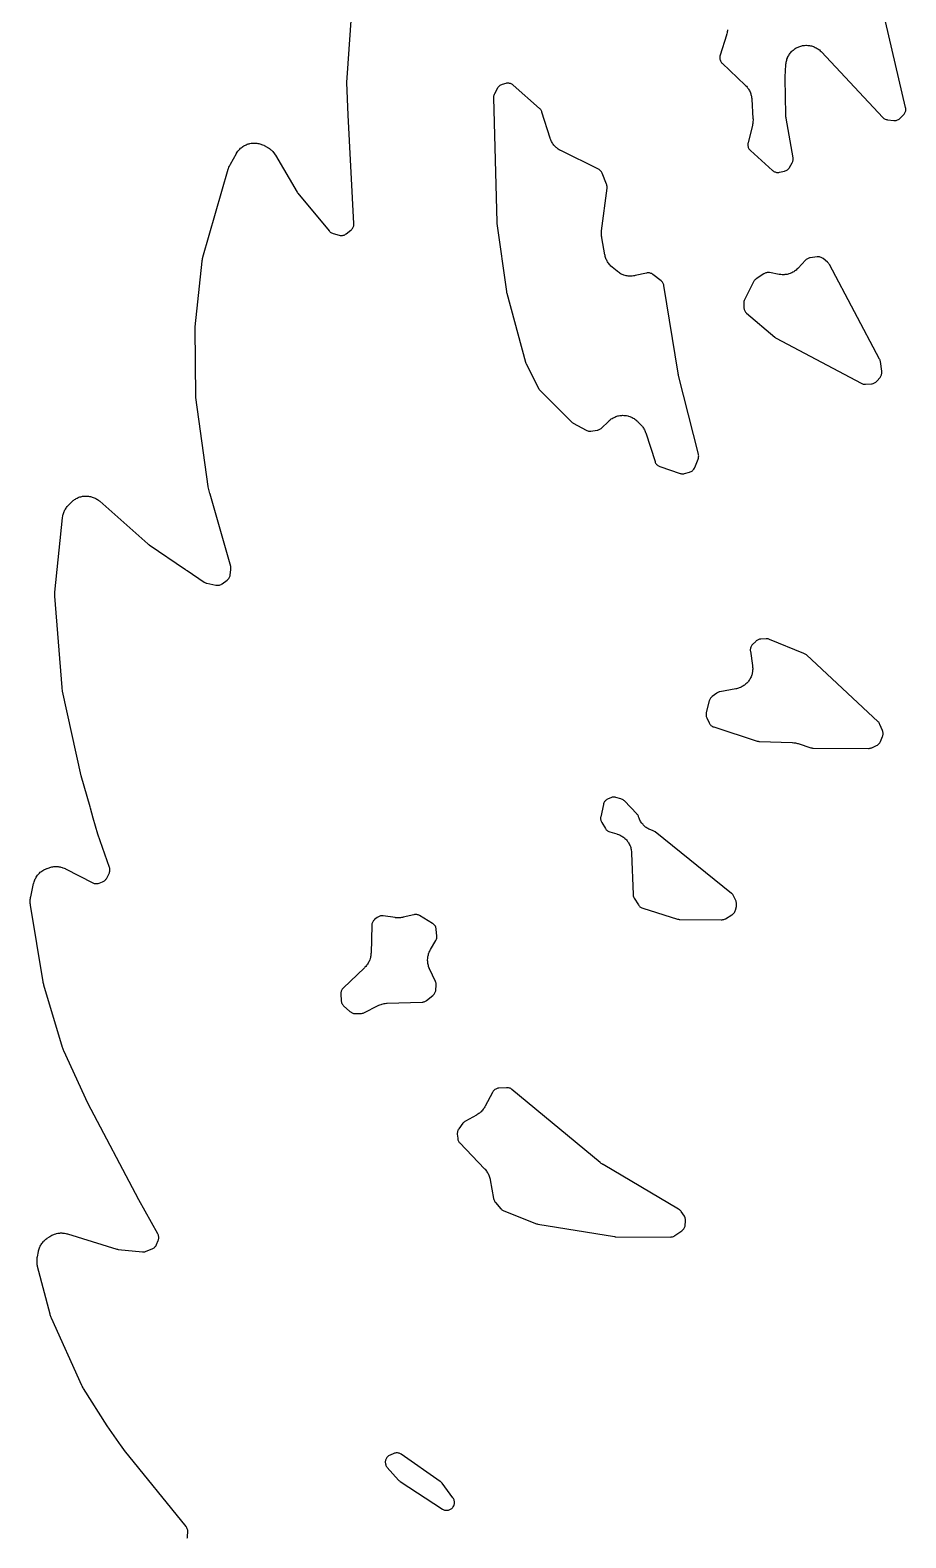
# Model space of a CAD drawing. Header units: millimetres. Extents: x 0 to 194, y 0 to 300.
# Drawn here: x 0 to 33.8, y 176.3 to 234.5 of the extents above; entities that cross this region are included whole.
import ezdxf

# ---------------------------------------------------------------- set-up
doc = ezdxf.new("R2010")
doc.units = ezdxf.units.MM
doc.layers.add('CUT', color=7, linetype='CONTINUOUS')

msp = doc.modelspace()

# ---------------------------------------------------------------- linework, layer by layer
at = {"layer": 'CUT'}
for points in [[(6.0453, 176.24), (6.0539, 176.2679), (6.0597, 176.2965), (6.0626, 176.3254), (6.0714, 176.487), (6.0715, 176.5184), (6.0682, 176.5498), (6.0617, 176.5806), (6.052, 176.6105), (6.0392, 176.6393), (6.0235, 176.6666), (6.005, 176.6921), (3.6214, 179.6342), (3.5119, 179.7911), (3.4942, 179.8164), (3.4098, 179.9374), (2.9567, 180.5868), (2.0511, 182.0229), (2.0357, 182.0493), (1.9994, 182.1167), (1.9857, 182.1441), (0.8043, 184.7444), (0.7966, 184.7623), (0.782, 184.7986), (0.769, 184.8355), (0.7576, 184.8728), (0.7523, 184.8917), (0.2759, 186.7373), (0.2713, 186.7572), (0.2629, 186.7972), (0.2605, 186.8116), (0.2605, 186.8137), (0.2606, 186.8247), (0.2608, 186.8802), (0.2618, 187.0858), (0.2628, 187.0918), (0.2664, 187.1119), (0.3088, 187.3189), (0.3136, 187.3399), (0.3242, 187.3815), (0.3368, 187.4227), (0.3478, 187.453), (0.3642, 187.4927), (0.378, 187.5219), (0.3982, 187.5599), (0.4147, 187.5876), (0.4384, 187.6235), (0.4575, 187.6495), (0.4845, 187.6829), (0.506, 187.707), (0.5361, 187.7377), (0.5598, 187.7596), (0.5927, 187.7873), (0.6269, 187.8134), (0.6443, 187.826), (0.7287, 187.8842), (0.7476, 187.8965), (0.7859, 187.9201), (0.8253, 187.9419), (0.8556, 187.9566), (0.897, 187.9743), (0.9287, 187.986), (0.9717, 187.9994), (1.0043, 188.0079), (1.0484, 188.017), (1.0817, 188.0221), (1.1265, 188.0267), (1.1602, 188.0285), (1.2052, 188.0287), (1.2389, 188.0271), (1.2838, 188.0227), (1.3171, 188.0177), (1.3613, 188.0089), (1.4049, 187.9979), (1.4266, 187.9918), (3.3293, 187.4085), (3.3576, 187.4013), (3.3865, 187.3969), (4.3254, 187.3002), (4.3548, 187.2986), (4.3842, 187.3), (4.4134, 187.3042), (4.442, 187.3112), (4.4698, 187.321), (4.6993, 187.415), (4.726, 187.4275), (4.7514, 187.4426), (4.7752, 187.4601), (4.7971, 187.4799), (4.817, 187.5017), (4.8346, 187.5253), (4.8498, 187.5506), (4.8625, 187.5773), (4.9273, 187.7329), (4.9375, 187.7613), (4.9448, 187.7905), (4.9491, 187.8204), (4.9504, 187.8505), (4.9487, 187.8806), (4.9439, 187.9103), (4.9362, 187.9395), (4.9256, 187.9677), (4.9122, 187.9947), (4.1784, 189.3065), (2.21, 193.0429), (1.2866, 195.0579), (1.2746, 195.0868), (1.247, 195.1598), (1.237, 195.1895), (0.5165, 197.5974), (0.5092, 197.6251), (0.4931, 197.6948), (0.4875, 197.7229), (-0.0017, 200.6904), (-0.0047, 200.7117), (-0.0096, 200.7543), (-0.0125, 200.7972), (-0.0132, 200.8294), (-0.012, 200.8724), (-0.0096, 200.9045), (-0.0043, 200.9471), (0.003, 200.9895), (0.0072, 201.0106), (0.1199, 201.5172), (0.1255, 201.5395), (0.1377, 201.5837), (0.1522, 201.6273), (0.1647, 201.6593), (0.1835, 201.7011), (0.1992, 201.7317), (0.2222, 201.7714), (0.2409, 201.8003), (0.2678, 201.8374), (0.2894, 201.8642), (0.32, 201.8984), (0.3441, 201.9229), (0.378, 201.9538), (0.4046, 201.9756), (0.4415, 202.003), (0.4701, 202.022), (0.5096, 202.0454), (0.54, 202.0614), (0.5816, 202.0807), (0.6242, 202.0978), (0.6457, 202.1058), (0.7196, 202.1313), (0.7411, 202.1381), (0.7845, 202.1506), (0.8285, 202.1609), (0.8618, 202.167), (0.9066, 202.1729), (0.9403, 202.1756), (0.9855, 202.177), (1.0193, 202.1763), (1.0644, 202.1731), (1.098, 202.169), (1.1425, 202.1614), (1.1756, 202.1539), (1.2191, 202.1418), (1.2512, 202.1311), (1.2933, 202.1147), (1.3345, 202.0962), (1.3549, 202.0864), (2.4045, 201.5502), (2.4327, 201.5375), (2.4621, 201.5279), (2.4923, 201.5213), (2.5231, 201.5178), (2.554, 201.5176), (2.5848, 201.5205), (2.6151, 201.5266), (2.6447, 201.5358), (2.777, 201.5846), (2.8028, 201.5955), (2.8274, 201.6087), (2.8507, 201.6242), (2.8725, 201.6418), (2.8926, 201.6614), (2.9107, 201.6827), (2.9267, 201.7056), (2.9406, 201.73), (3.0317, 201.9091), (3.0441, 201.9368), (3.0537, 201.9657), (3.0602, 201.9954), (3.0637, 202.0256), (3.0642, 202.056), (3.0615, 202.0863), (3.0559, 202.1162), (3.0472, 202.1453), (2.5922, 203.4299), (2.4196, 204.0428), (2.3091, 204.4349), (2.2966, 204.4791), (1.9595, 205.676), (1.2381, 208.9467), (1.2324, 208.9774), (1.2209, 209.0544), (1.2174, 209.0853), (0.9399, 212.6111), (0.9387, 212.6313), (0.9374, 212.6718), (0.9379, 212.7124), (0.9402, 212.7528), (0.9418, 212.773), (1.234, 215.6371), (1.2367, 215.6582), (1.243, 215.7003), (1.2513, 215.742), (1.259, 215.773), (1.2712, 215.8137), (1.2818, 215.8438), (1.2978, 215.8832), (1.3112, 215.9122), (1.3308, 215.9499), (1.3469, 215.9775), (1.37, 216.0132), (1.3886, 216.0391), (1.415, 216.0725), (1.4429, 216.1045), (1.4573, 216.1202), (1.5642, 216.2318), (1.5794, 216.247), (1.6106, 216.2766), (1.6432, 216.3047), (1.6686, 216.3245), (1.7037, 216.3493), (1.7309, 216.3667), (1.7682, 216.388), (1.7969, 216.4027), (1.8361, 216.4204), (1.8661, 216.4322), (1.9068, 216.4461), (1.9377, 216.455), (1.9796, 216.465), (2.0112, 216.4709), (2.0538, 216.4768), (2.0859, 216.4797), (2.1289, 216.4815), (2.1611, 216.4813), (2.2041, 216.479), (2.2361, 216.4757), (2.2787, 216.4693), (2.3103, 216.463), (2.352, 216.4525), (2.3828, 216.4432), (2.4234, 216.4289), (2.4532, 216.4167), (2.4922, 216.3985), (2.5207, 216.3835), (2.5577, 216.3617), (2.5847, 216.344), (2.6195, 216.3188), (2.6531, 216.2919), (2.6695, 216.278), (4.5324, 214.6335), (4.5472, 214.6212), (4.5681, 214.605), (4.5838, 214.5937), (5.9769, 213.6517), (5.9873, 213.6431), (6.0102, 213.6259), (6.0346, 213.611), (6.0431, 213.6069), (6.7023, 213.1612), (6.727, 213.1462), (6.753, 213.1336), (6.7802, 213.1236), (6.8082, 213.1162), (7.1583, 213.042), (7.1863, 213.0375), (7.2146, 213.0356), (7.243, 213.0364), (7.2712, 213.0398), (7.2989, 213.0459), (7.3259, 213.0546), (7.3519, 213.0658), (7.3768, 213.0795), (7.4003, 213.0954), (7.5884, 213.2362), (7.6111, 213.2551), (7.6319, 213.2761), (7.6505, 213.299), (7.6668, 213.3236), (7.6805, 213.3497), (7.6917, 213.3771), (7.7001, 213.4054), (7.7056, 213.4343), (7.7343, 213.6369), (7.7371, 213.668), (7.7365, 213.6994), (7.7328, 213.7304), (7.7258, 213.761), (6.9316, 216.5527), (6.9289, 216.5631), (6.9257, 216.5757), (6.9249, 216.5788), (6.8591, 216.8378), (6.8568, 216.8511), (6.3783, 220.2815), (6.3767, 220.2961), (6.3539, 222.9886), (6.3541, 222.9921), (6.356, 223.0173), (6.6241, 225.5543), (6.6266, 225.5738), (6.6325, 225.6128), (6.6401, 225.6515), (6.6493, 225.6898), (6.6543, 225.7089), (7.6316, 229.1004), (7.6397, 229.1254), (7.6571, 229.1749), (7.6774, 229.2234), (7.7005, 229.2705), (7.7128, 229.2937), (7.9438, 229.7027), (7.955, 229.7214), (7.9782, 229.7583), (8.0032, 229.794), (8.0232, 229.8198), (8.0516, 229.8529), (8.074, 229.8766), (8.1054, 229.9068), (8.13, 229.9283), (8.1642, 229.9553), (8.1908, 229.9743), (8.2274, 229.9979), (8.2557, 230.0142), (8.2945, 230.0342), (8.3242, 230.0477), (8.3647, 230.0638), (8.3956, 230.0744), (8.4375, 230.0865), (8.4693, 230.094), (8.5121, 230.102), (8.5445, 230.1064), (8.5879, 230.1102), (8.6205, 230.1115), (8.6641, 230.1111), (8.6967, 230.1092), (8.74, 230.1045), (8.7723, 230.0995), (8.815, 230.0907), (8.8466, 230.0826), (8.8883, 230.0697), (8.919, 230.0585), (8.9591, 230.0417), (8.9985, 230.0229), (9.0179, 230.013), (9.1336, 229.9507), (9.1514, 229.9406), (9.1864, 229.9196), (9.2204, 229.8971), (9.2451, 229.879), (9.277, 229.8535), (9.3, 229.8333), (9.3294, 229.805), (9.3505, 229.7828), (9.3772, 229.7519), (9.3961, 229.7279), (9.42, 229.6947), (9.4422, 229.6605), (9.453, 229.6432), (10.2944, 228.2137), (10.3073, 228.1936), (10.3217, 228.1747), (11.5271, 226.7173), (11.5477, 226.6949), (11.5704, 226.6747), (11.5951, 226.6568), (11.6214, 226.6416), (11.6491, 226.6291), (11.678, 226.6195), (11.9179, 226.5528), (11.9481, 226.5461), (11.9787, 226.5425), (12.0096, 226.5421), (12.0403, 226.5449), (12.0706, 226.5507), (12.1001, 226.5597), (12.1286, 226.5717), (12.1556, 226.5865), (12.181, 226.604), (12.3645, 226.745), (12.3866, 226.7638), (12.4068, 226.7846), (12.4249, 226.8073), (12.4408, 226.8316), (12.4542, 226.8574), (12.465, 226.8843), (12.4732, 226.9122), (12.4787, 226.9407), (12.4814, 226.9696), (12.4813, 226.9986), (12.2617, 231.1825), (12.2096, 232.4488), (12.4898, 236.5001)], [(26.8978, 234.4771), (26.8955, 234.4458), (26.8904, 234.4041), (26.8851, 234.3731), (26.8762, 234.3321), (26.8654, 234.2916), (26.8595, 234.2714), (26.6143, 233.5002), (26.6066, 233.4707), (26.6019, 233.4406), (26.6002, 233.4101), (26.6017, 233.3796), (26.6063, 233.3494), (26.6139, 233.3199), (26.6244, 233.2912), (26.6379, 233.2638), (26.654, 233.2379), (26.6727, 233.2138), (26.6937, 233.1917), (27.5826, 232.3485), (27.5975, 232.3336), (27.6265, 232.3034), (27.6542, 232.2717), (27.6738, 232.2471), (27.6983, 232.213), (27.7155, 232.1867), (27.7368, 232.1505), (27.7515, 232.1226), (27.7693, 232.0846), (27.7813, 232.0555), (27.7955, 232.016), (27.8048, 231.9859), (27.8152, 231.9452), (27.8216, 231.9144), (27.8282, 231.8729), (27.8329, 231.8312), (27.8347, 231.8102), (27.883, 231.0629), (27.8839, 231.0401), (27.8845, 230.9945), (27.8829, 230.9489), (27.8799, 230.9149), (27.8736, 230.8697), (27.865, 230.8249), (27.8602, 230.8026), (27.6928, 230.1183), (27.6873, 230.0895), (27.6845, 230.0603), (27.6847, 230.031), (27.6877, 230.0019), (27.6935, 229.9731), (27.7021, 229.9451), (27.7134, 229.9181), (27.7273, 229.8922), (27.7436, 229.8679), (27.7622, 229.8453), (27.783, 229.8246), (28.6372, 229.0519), (28.6594, 229.0336), (28.6832, 229.0176), (28.7085, 229.0039), (28.735, 228.9928), (28.7624, 228.9841), (28.7905, 228.9782), (28.8191, 228.975), (28.8478, 228.9745), (28.8765, 228.9768), (28.9048, 228.9818), (29.1005, 229.0262), (29.1305, 229.0346), (29.1594, 229.0461), (29.187, 229.0606), (29.213, 229.0779), (29.237, 229.0977), (29.2588, 229.1199), (29.2782, 229.1443), (29.295, 229.1705), (29.3935, 229.344), (29.4069, 229.3704), (29.4175, 229.398), (29.4254, 229.4265), (29.4305, 229.4557), (29.4326, 229.4852), (29.4319, 229.5148), (29.4282, 229.5442), (29.1604, 231.0666), (29.1576, 231.0845), (29.1528, 231.1203), (29.1494, 231.1562), (29.1475, 231.1923), (29.1469, 231.2103), (29.128, 232.6019), (29.1281, 232.6171), (29.1288, 232.6549), (29.1294, 232.6701), (29.1541, 233.1295), (29.1558, 233.1514), (29.1603, 233.1949), (29.1669, 233.2381), (29.1734, 233.2703), (29.1841, 233.3127), (29.1937, 233.344), (29.2086, 233.3852), (29.2211, 233.4155), (29.2399, 233.455), (29.2554, 233.4839), (29.2779, 233.5214), (29.2961, 233.5487), (29.3221, 233.5838), (29.3429, 233.6092), (29.3722, 233.6417), (29.3954, 233.6649), (29.4277, 233.6943), (29.453, 233.7152), (29.4881, 233.7414), (29.5153, 233.7597), (29.5527, 233.7824), (29.5815, 233.7979), (29.621, 233.8168), (29.6512, 233.8295), (29.6923, 233.8445), (29.7236, 233.8542), (29.766, 233.8652), (29.7981, 233.8718), (29.8414, 233.8785), (29.8739, 233.882), (29.9176, 233.8845), (29.9504, 233.8848), (29.9941, 233.8831), (30.0268, 233.8802), (30.0701, 233.8742), (30.1023, 233.8682), (30.1449, 233.858), (30.1764, 233.8489), (30.2178, 233.8346), (30.2482, 233.8225), (30.288, 233.8043), (30.3171, 233.7892), (30.3549, 233.7672), (30.3825, 233.7494), (30.418, 233.7238), (30.4436, 233.7034), (30.4765, 233.6746), (30.5079, 233.6441), (30.5233, 233.6285), (32.8896, 231.1024), (32.9116, 231.0812), (32.9356, 231.0623), (32.9614, 231.046), (32.9887, 231.0324), (33.0173, 231.0217), (33.0468, 231.0139), (33.0769, 231.0091), (33.3207, 230.9833), (33.3504, 230.9816), (33.3801, 230.9829), (33.4096, 230.9871), (33.4384, 230.9943), (33.4665, 231.0042), (33.4934, 231.0169), (33.5189, 231.0322), (33.5428, 231.0499), (33.5648, 231.0699), (33.6944, 231.2), (33.7147, 231.2225), (33.7326, 231.247), (33.748, 231.2732), (33.7606, 231.3008), (33.7704, 231.3296), (33.7772, 231.3592), (33.781, 231.3893), (33.7817, 231.4196), (33.7794, 231.4499), (33.774, 231.4798), (32.6073, 236.4827)]]:
    msp.add_lwpolyline(points, dxfattribs=at)
for points in [[(17.8675, 231.8899), (17.8667, 231.8586), (17.9961, 227.0547), (17.997, 227.0381), (17.9989, 227.0154), (18.0007, 226.9989), (18.3638, 224.3786), (18.3671, 224.3597), (18.3724, 224.3339), (18.3768, 224.3152), (19.1037, 221.644), (19.1135, 221.6142), (19.1263, 221.5856), (19.6197, 220.6253), (19.6352, 220.5986), (19.6534, 220.5736), (19.6741, 220.5506), (20.8786, 219.3427), (20.9004, 219.3229), (20.9241, 219.3053), (20.9493, 219.2902), (21.4478, 219.023), (21.4761, 219.0096), (21.5057, 218.9993), (21.5362, 218.9922), (21.5673, 218.9882), (21.5986, 218.9875), (21.6298, 218.9901), (21.872, 219.0229), (21.8991, 219.0279), (21.9256, 219.0353), (21.9514, 219.0451), (21.9761, 219.0573), (21.9996, 219.0716), (22.0218, 219.0881), (22.0423, 219.1065), (22.3039, 219.3644), (22.3201, 219.3796), (22.3532, 219.4092), (22.3877, 219.437), (22.4146, 219.4566), (22.4517, 219.481), (22.4804, 219.4978), (22.5197, 219.5184), (22.5499, 219.5324), (22.5911, 219.549), (22.6225, 219.5599), (22.6651, 219.5723), (22.6974, 219.5801), (22.741, 219.5883), (22.774, 219.5928), (22.8182, 219.5967), (22.8514, 219.598), (22.8958, 219.5974), (22.929, 219.5954), (22.9731, 219.5905), (23.006, 219.5853), (23.0494, 219.5761), (23.0815, 219.5676), (23.1238, 219.5541), (23.155, 219.5425), (23.1958, 219.525), (23.2256, 219.5103), (23.2645, 219.4889), (23.2928, 219.4714), (23.3293, 219.4462), (23.3557, 219.4259), (23.3896, 219.3973), (23.422, 219.367), (23.4378, 219.3514), (23.5475, 219.2382), (23.5614, 219.2232), (23.5886, 219.1926), (23.6143, 219.1607), (23.6324, 219.136), (23.6551, 219.1019), (23.6709, 219.0756), (23.6904, 219.0396), (23.7038, 219.012), (23.72, 218.9744), (23.7344, 218.9361), (23.7412, 218.9168), (24.1015, 217.8098), (24.1126, 217.7809), (24.1266, 217.7533), (24.1433, 217.7272), (24.1627, 217.7031), (24.1845, 217.6811), (24.2084, 217.6614), (24.2342, 217.6443), (24.2617, 217.6299), (24.2905, 217.6185), (25.067, 217.3554), (25.0952, 217.3474), (25.1241, 217.3421), (25.1533, 217.3397), (25.1827, 217.3402), (25.2118, 217.3435), (25.2405, 217.3496), (25.4332, 217.401), (25.4627, 217.4105), (25.4911, 217.423), (25.518, 217.4384), (25.5432, 217.4565), (25.5664, 217.4771), (25.5874, 217.5), (25.6058, 217.5249), (25.6216, 217.5516), (25.6346, 217.5798), (25.7656, 217.9085), (25.7756, 217.9382), (25.7825, 217.9687), (25.7862, 217.9998), (25.7866, 218.0312), (25.7838, 218.0624), (25.7777, 218.0931), (25.0085, 221.1366), (25.0041, 221.1559), (24.9941, 221.2044), (24.9905, 221.2238), (24.4462, 224.6067), (24.4404, 224.6344), (24.4321, 224.6614), (24.4212, 224.6875), (24.4079, 224.7124), (24.3923, 224.736), (24.3746, 224.758), (24.3549, 224.7782), (24.3334, 224.7965), (24.0227, 225.0364), (23.9986, 225.0532), (23.973, 225.0676), (23.9461, 225.0793), (23.9182, 225.0884), (23.8895, 225.0947), (23.8604, 225.0982), (23.831, 225.0989), (23.8018, 225.0966), (23.7729, 225.0915), (23.3356, 224.9922), (23.313, 224.9876), (23.2677, 224.9798), (23.2221, 224.9742), (23.1877, 224.9718), (23.1418, 224.9709), (23.1074, 224.972), (23.0615, 224.9758), (23.0274, 224.9805), (22.9822, 224.9889), (22.9487, 224.997), (22.9047, 225.0101), (22.8722, 225.0215), (22.8296, 225.039), (22.7985, 225.0537), (22.758, 225.0754), (22.7285, 225.0932), (22.6904, 225.119), (22.6537, 225.1466), (22.6357, 225.1609), (22.4472, 225.3186), (22.4305, 225.3333), (22.3979, 225.3634), (22.3669, 225.3951), (22.3448, 225.42), (22.317, 225.4546), (22.2975, 225.4815), (22.2732, 225.5187), (22.2564, 225.5474), (22.236, 225.5868), (22.2221, 225.6171), (22.2056, 225.6583), (22.1948, 225.6897), (22.1825, 225.7324), (22.1722, 225.7755), (22.1676, 225.7973), (22.0468, 226.4497), (22.0432, 226.4726), (22.0371, 226.5187), (22.0334, 226.565), (22.0324, 226.5998), (22.0335, 226.6462), (22.037, 226.6925), (22.0393, 226.7156), (22.2507, 228.3738), (22.2531, 228.4046), (22.2522, 228.4355), (22.2482, 228.4661), (22.2411, 228.4961), (22.2309, 228.5252), (22.0597, 228.9442), (22.0466, 228.9722), (22.0306, 228.9987), (22.012, 229.0234), (21.9909, 229.046), (21.9676, 229.0664), (21.9423, 229.0843), (21.9154, 229.0994), (20.4679, 229.8176), (20.4478, 229.8282), (20.4083, 229.8504), (20.3699, 229.8745), (20.3421, 229.894), (20.3063, 229.9219), (20.2806, 229.9441), (20.2479, 229.9755), (20.2245, 230.0002), (20.1951, 230.0346), (20.1743, 230.0615), (20.1485, 230.0988), (20.1306, 230.1277), (20.1086, 230.1674), (20.0937, 230.1979), (20.0759, 230.2396), (20.0602, 230.2821), (20.0528, 230.3036), (19.7379, 231.3092), (19.7286, 231.3349), (19.717, 231.3595), (19.7031, 231.3831), (19.6873, 231.4052), (19.6694, 231.4259), (19.6498, 231.4448), (18.6235, 232.3479), (18.5999, 232.3666), (18.5745, 232.3829), (18.5476, 232.3966), (18.5195, 232.4075), (18.4905, 232.4155), (18.4608, 232.4206), (18.4307, 232.4226), (18.4006, 232.4217), (18.3707, 232.4177), (18.3414, 232.4107), (18.1987, 232.3691), (18.1707, 232.3594), (18.1437, 232.347), (18.1181, 232.332), (18.0941, 232.3145), (18.072, 232.2948), (18.0519, 232.2729), (18.0341, 232.2492), (18.0187, 232.2239), (17.9027, 232.0094), (17.8892, 231.9811), (17.8788, 231.9515), (17.8715, 231.921)], [(27.5532, 223.6528), (27.5654, 223.6267), (27.58, 223.602), (27.5969, 223.5787), (27.6159, 223.5572), (27.6369, 223.5376), (28.7275, 222.6139), (28.753, 222.5945), (28.7805, 222.578), (32.0586, 220.8334), (32.084, 220.8214), (32.1103, 220.8119), (32.1374, 220.8048), (32.1651, 220.8003), (32.193, 220.7983), (32.221, 220.799), (32.459, 220.8161), (32.4886, 220.8197), (32.5177, 220.8263), (32.546, 220.8356), (32.5732, 220.8478), (32.5991, 220.8626), (32.6234, 220.8799), (32.6459, 220.8995), (32.6663, 220.9213), (32.7857, 221.0621), (32.8028, 221.0843), (32.8178, 221.108), (32.8305, 221.133), (32.8408, 221.1591), (32.8486, 221.1861), (32.8539, 221.2136), (32.8565, 221.2416), (32.8566, 221.2696), (32.854, 221.2975), (32.8017, 221.6729), (32.7969, 221.6987), (32.7899, 221.7239), (32.7808, 221.7485), (32.7695, 221.7721), (30.8312, 225.4238), (30.8157, 225.4498), (30.7976, 225.4741), (30.7771, 225.4965), (30.7545, 225.5167), (30.587, 225.6518), (30.5626, 225.6695), (30.5366, 225.6846), (30.5093, 225.6971), (30.4808, 225.7068), (30.4515, 225.7136), (30.4216, 225.7174), (30.3915, 225.7182), (30.3615, 225.716), (30.094, 225.6826), (30.0646, 225.6774), (30.0358, 225.6694), (30.008, 225.6585), (29.9814, 225.6448), (29.9562, 225.6287), (29.9329, 225.6101), (29.9114, 225.5892), (29.6286, 225.2851), (29.6129, 225.2691), (29.5807, 225.2378), (29.547, 225.2081), (29.5207, 225.1871), (29.4842, 225.161), (29.4559, 225.1427), (29.4169, 225.1203), (29.3869, 225.105), (29.3459, 225.0866), (29.3146, 225.0744), (29.272, 225.0602), (29.2396, 225.0511), (29.1957, 225.0412), (29.1626, 225.0355), (29.118, 225.03), (29.0844, 225.0276), (29.0395, 225.0266), (29.0059, 225.0275), (28.9611, 225.031), (28.9165, 225.0367), (28.8943, 225.0401), (28.5178, 225.1076), (28.4892, 225.1113), (28.4603, 225.1123), (28.4316, 225.1104), (28.4031, 225.1059), (28.3752, 225.0986), (28.3481, 225.0886), (28.3221, 225.0761), (28.2974, 225.0612), (28.0036, 224.8636), (27.9792, 224.8453), (27.9568, 224.8246), (27.9366, 224.8018), (27.9188, 224.7771), (27.9037, 224.7507), (27.5625, 224.0799), (27.5508, 224.0538), (27.5416, 224.0268), (27.535, 223.9991), (27.5311, 223.9708), (27.5299, 223.9423), (27.5308, 223.7649), (27.5324, 223.7362), (27.5366, 223.7078), (27.5436, 223.6799)], [(26.0722, 208.0034), (26.0777, 207.9745), (26.0861, 207.9462), (26.0972, 207.9188), (26.1873, 207.7244), (26.2017, 207.6971), (26.2188, 207.6714), (26.2385, 207.6477), (26.2605, 207.6261), (26.2846, 207.6068), (26.3105, 207.5901), (26.338, 207.5762), (26.3668, 207.5652), (28.0502, 207.0187), (28.0772, 207.0113), (28.1047, 207.0064), (28.1326, 207.0042), (29.393, 206.9612), (29.4134, 206.9601), (29.4541, 206.9568), (29.4947, 206.9517), (29.5249, 206.9465), (29.5648, 206.9378), (29.6043, 206.9272), (29.6239, 206.9215), (30.1205, 206.7642), (30.1495, 206.7566), (30.1791, 206.7519), (30.2091, 206.7502), (32.3368, 206.7362), (32.3637, 206.7372), (32.3903, 206.7406), (32.4165, 206.7464), (32.4421, 206.7545), (32.4669, 206.7649), (32.6545, 206.8535), (32.6822, 206.8684), (32.7082, 206.8862), (32.7322, 206.9065), (32.7539, 206.9293), (32.7732, 206.9542), (32.7897, 206.9809), (32.8033, 207.0093), (32.8808, 207.195), (32.8907, 207.2227), (32.898, 207.2511), (32.9024, 207.2801), (32.9039, 207.3095), (32.9026, 207.3388), (32.8984, 207.3679), (32.8914, 207.3964), (32.8816, 207.4241), (32.7844, 207.6618), (32.7706, 207.6911), (32.7536, 207.7188), (32.7337, 207.7445), (32.7112, 207.7678), (29.9417, 210.3472), (29.921, 210.3648), (29.8988, 210.3804), (29.8753, 210.394), (29.8507, 210.4054), (28.5256, 210.9469), (28.4944, 210.9576), (28.4623, 210.9649), (28.4296, 210.9686), (28.3967, 210.9688), (28.1852, 210.9579), (28.1575, 210.9552), (28.1302, 210.9499), (28.1035, 210.9421), (28.0776, 210.9319), (28.0528, 210.9193), (28.0293, 210.9045), (28.0072, 210.8876), (27.9868, 210.8687), (27.8636, 210.7435), (27.8432, 210.7205), (27.8252, 210.6954), (27.8099, 210.6687), (27.7974, 210.6405), (27.7878, 210.6112), (27.7813, 210.581), (27.778, 210.5504), (27.7778, 210.5196), (27.7808, 210.4889), (27.8626, 209.94), (27.8653, 209.9186), (27.8696, 209.8757), (27.8718, 209.8327), (27.872, 209.8004), (27.8701, 209.7573), (27.8671, 209.7252), (27.8612, 209.6825), (27.8551, 209.6507), (27.8451, 209.6088), (27.8361, 209.5778), (27.822, 209.5371), (27.8101, 209.5071), (27.7922, 209.4678), (27.7775, 209.4391), (27.756, 209.4018), (27.7385, 209.3746), (27.7135, 209.3395), (27.6935, 209.3141), (27.6653, 209.2815), (27.643, 209.2582), (27.6118, 209.2285), (27.5873, 209.2074), (27.5534, 209.1808), (27.5271, 209.1621), (27.4907, 209.1389), (27.4627, 209.1228), (27.4244, 209.1032), (27.3949, 209.0899), (27.3549, 209.074), (27.3243, 209.0636), (27.2829, 209.0516), (27.241, 209.0417), (27.2199, 209.0372), (26.6059, 208.922), (26.5793, 208.9158), (26.5535, 208.9072), (26.5285, 208.8962), (26.5046, 208.8831), (26.482, 208.8678), (26.3079, 208.7382), (26.2855, 208.7198), (26.265, 208.6994), (26.2466, 208.677), (26.2304, 208.6529), (26.2166, 208.6275), (26.2053, 208.6008), (26.1967, 208.5731), (26.079, 208.1205), (26.073, 208.0916), (26.0698, 208.0623), (26.0696, 208.0328)], [(22.0065, 203.9797), (22.0127, 203.9518), (22.0216, 203.9246), (22.033, 203.8984), (22.0468, 203.8734), (22.1849, 203.6493), (22.2026, 203.6237), (22.2229, 203.6), (22.2455, 203.5786), (22.2703, 203.5596), (22.2968, 203.5433), (22.3249, 203.5299), (22.3543, 203.5194), (22.626, 203.438), (22.6465, 203.4314), (22.6871, 203.4171), (22.7269, 203.4008), (22.7562, 203.3873), (22.7943, 203.3673), (22.8221, 203.351), (22.8582, 203.3275), (22.8843, 203.3086), (22.9179, 203.2817), (22.9422, 203.2604), (22.9731, 203.2305), (22.9951, 203.207), (23.0231, 203.1742), (23.0428, 203.1487), (23.0674, 203.1134), (23.0846, 203.0861), (23.1058, 203.0487), (23.1203, 203.0199), (23.1378, 202.9805), (23.1495, 202.9505), (23.1631, 202.9097), (23.1719, 202.8786), (23.1816, 202.8367), (23.1873, 202.805), (23.193, 202.7623), (23.1966, 202.7194), (23.1978, 202.6979), (23.255, 201.1012), (23.2578, 201.0701), (23.2637, 201.0395), (23.2728, 201.0096), (23.285, 200.9808), (23.3001, 200.9535), (23.4608, 200.6952), (23.4782, 200.6701), (23.4981, 200.647), (23.5202, 200.6259), (23.5444, 200.6073), (23.5704, 200.5911), (23.5978, 200.5777), (23.6265, 200.5672), (24.9736, 200.1488), (25.0019, 200.1415), (25.0308, 200.1369), (25.06, 200.1353), (26.6612, 200.1214), (26.6935, 200.1229), (26.7255, 200.1278), (26.7568, 200.1361), (26.7869, 200.1478), (26.8157, 200.1626), (27.0642, 200.3085), (27.0884, 200.3243), (27.111, 200.3424), (27.1318, 200.3626), (27.1505, 200.3847), (27.167, 200.4085), (27.1811, 200.4338), (27.1927, 200.4603), (27.2017, 200.4878), (27.2421, 200.6351), (27.2484, 200.6634), (27.252, 200.6921), (27.2528, 200.721), (27.2507, 200.7499), (27.2459, 200.7784), (27.2384, 200.8064), (27.2282, 200.8335), (27.1465, 201.0228), (27.1336, 201.049), (27.1183, 201.0738), (27.1006, 201.097), (27.0808, 201.1184), (27.059, 201.1377), (24.1035, 203.5128), (24.0806, 203.5295), (24.0562, 203.544), (24.0305, 203.5561), (24.0038, 203.5657), (23.9676, 203.5768), (23.9367, 203.588), (23.8963, 203.6049), (23.8666, 203.6191), (23.828, 203.6399), (23.7998, 203.6568), (23.7634, 203.6813), (23.737, 203.7009), (23.7032, 203.7287), (23.6789, 203.7508), (23.6479, 203.7819), (23.6258, 203.8062), (23.598, 203.8401), (23.5784, 203.8665), (23.554, 203.903), (23.5371, 203.9312), (23.5164, 203.9698), (23.5023, 203.9995), (23.4854, 204.04), (23.4743, 204.0709), (23.4681, 204.0911), (23.4586, 204.1176), (23.4467, 204.1431), (23.4324, 204.1674), (23.416, 204.1902), (23.3974, 204.2114), (22.9177, 204.7099), (22.8948, 204.7313), (22.8697, 204.7503), (22.8428, 204.7665), (22.8144, 204.7798), (22.7847, 204.7901), (22.5927, 204.8455), (22.5645, 204.8522), (22.5358, 204.8561), (22.5068, 204.8572), (22.4779, 204.8556), (22.4492, 204.8511), (22.4211, 204.8439), (22.3939, 204.834), (22.2892, 204.7903), (22.263, 204.7779), (22.2382, 204.763), (22.215, 204.7457), (22.1935, 204.7264), (22.1739, 204.705), (22.1565, 204.6818), (22.1415, 204.6571), (22.1289, 204.6311), (22.1188, 204.6039), (22.1114, 204.5759), (22.0087, 204.0933), (22.0041, 204.0651), (22.0022, 204.0366), (22.003, 204.008)], [(12.0017, 197.3906), (11.9912, 197.364), (11.9832, 197.3364), (11.9779, 197.3082), (11.9753, 197.2796), (11.9755, 197.2509), (11.9885, 197.0069), (11.9914, 196.978), (11.9972, 196.9496), (12.0056, 196.9218), (12.0167, 196.8949), (12.0304, 196.8693), (12.0464, 196.8451), (12.0647, 196.8226), (12.0852, 196.8019), (12.3251, 196.5816), (12.3463, 196.5639), (12.369, 196.5482), (12.3931, 196.5347), (12.4183, 196.5234), (12.4444, 196.5145), (12.4713, 196.508), (12.4986, 196.5041), (12.5262, 196.5026), (12.7237, 196.5014), (12.7516, 196.5026), (12.7793, 196.5063), (12.8065, 196.5126), (12.8331, 196.5214), (12.8586, 196.5326), (13.4179, 196.8097), (13.4397, 196.8198), (13.4838, 196.8388), (13.5289, 196.8554), (13.5633, 196.8661), (13.6099, 196.8778), (13.6453, 196.8847), (13.6929, 196.8914), (13.7407, 196.8955), (13.7647, 196.8969), (15.1102, 196.9406), (15.1376, 196.9428), (15.1648, 196.9474), (15.1914, 196.9545), (15.2172, 196.9641), (15.242, 196.9759), (15.2657, 196.99), (15.2879, 197.0062), (15.5316, 197.2013), (15.5546, 197.2216), (15.5753, 197.2442), (15.5936, 197.2689), (15.6094, 197.2952), (15.6223, 197.323), (15.6323, 197.352), (15.6393, 197.3819), (15.6433, 197.4123), (15.6566, 197.5848), (15.6574, 197.6154), (15.6551, 197.6461), (15.6496, 197.6763), (15.6411, 197.7058), (15.6296, 197.7342), (15.4035, 198.2213), (15.3948, 198.2412), (15.3784, 198.2816), (15.364, 198.3226), (15.3547, 198.3539), (15.3443, 198.3962), (15.3381, 198.4282), (15.3318, 198.4713), (15.3287, 198.5038), (15.3266, 198.5473), (15.3267, 198.5799), (15.3288, 198.6234), (15.332, 198.6558), (15.3384, 198.6989), (15.3447, 198.7309), (15.3551, 198.7732), (15.3645, 198.8044), (15.379, 198.8455), (15.3914, 198.8756), (15.4098, 198.9151), (15.4301, 198.9536), (15.4407, 198.9726), (15.6451, 199.3187), (15.6597, 199.3466), (15.6713, 199.3759), (15.6797, 199.4063), (15.6849, 199.4374), (15.6868, 199.4688), (15.6854, 199.5003), (15.661, 199.751), (15.6564, 199.7816), (15.6487, 199.8115), (15.638, 199.8405), (15.6243, 199.8683), (15.6079, 199.8945), (15.5888, 199.9188), (15.5673, 199.9411), (15.5437, 199.961), (15.5181, 199.9784), (15.0173, 200.2824), (14.9915, 200.2963), (14.9644, 200.3077), (14.9364, 200.3164), (14.9077, 200.3223), (14.8786, 200.3254), (14.8492, 200.3256), (14.82, 200.323), (14.7912, 200.3175), (14.3854, 200.2196), (14.3647, 200.2151), (14.3231, 200.2071), (14.2812, 200.2011), (14.2497, 200.1981), (14.2074, 200.196), (14.1757, 200.196), (14.1334, 200.1979), (14.0913, 200.2018), (14.0703, 200.2042), (13.6039, 200.2698), (13.5732, 200.2725), (13.5425, 200.2721), (13.512, 200.2685), (13.482, 200.2618), (13.4528, 200.2521), (13.4248, 200.2394), (13.3982, 200.224), (13.3734, 200.2059), (13.2813, 200.1314), (13.2598, 200.1122), (13.2402, 200.0911), (13.2228, 200.0682), (13.2076, 200.0437), (13.1949, 200.0179), (13.1847, 199.991), (13.1771, 199.9632), (13.1722, 199.9349), (13.1701, 199.9062), (13.1415, 198.8371), (13.1404, 198.8152), (13.137, 198.7715), (13.1316, 198.7279), (13.1259, 198.6955), (13.1163, 198.6527), (13.1075, 198.621), (13.0937, 198.5793), (13.0818, 198.5486), (13.064, 198.5085), (13.0493, 198.4791), (13.0276, 198.4409), (13.0101, 198.4131), (12.9848, 198.3772), (12.9646, 198.3512), (12.936, 198.3179), (12.9058, 198.2861), (12.8903, 198.2705), (12.0677, 197.4837), (12.0479, 197.4629), (12.0302, 197.4404), (12.0148, 197.4162)], [(16.4782, 191.9412), (16.473, 191.9106), (16.4709, 191.8796), (16.472, 191.8485), (16.4864, 191.6862), (16.4904, 191.6575), (16.4971, 191.6293), (16.5064, 191.6019), (16.5184, 191.5756), (16.5329, 191.5505), (16.5497, 191.5269), (16.5687, 191.5051), (17.527, 190.5052), (17.5418, 190.4889), (17.5708, 190.4556), (17.598, 190.4209), (17.6171, 190.3939), (17.6409, 190.3567), (17.6573, 190.328), (17.6772, 190.2887), (17.6907, 190.2585), (17.7068, 190.2174), (17.7172, 190.186), (17.7292, 190.1435), (17.739, 190.1005), (17.7434, 190.0789), (17.8718, 189.3547), (17.8791, 189.3234), (17.8897, 189.2931), (17.9034, 189.2641), (17.9202, 189.2367), (17.9399, 189.2113), (18.1537, 188.963), (18.1736, 188.942), (18.1956, 188.923), (18.2192, 188.9061), (18.2444, 188.8917), (18.2709, 188.8797), (19.5223, 188.3861), (19.5528, 188.3759), (19.5842, 188.369), (22.541, 187.888), (22.5641, 187.8851), (22.5875, 187.8841), (24.6906, 187.8724), (24.721, 187.8737), (24.751, 187.8782), (24.7805, 187.8856), (24.8091, 187.8961), (24.8365, 187.9093), (24.8624, 187.9253), (25.1359, 188.1137), (25.1585, 188.1308), (25.1793, 188.15), (25.1982, 188.1711), (25.2151, 188.1938), (25.2297, 188.2181), (25.242, 188.2436), (25.2518, 188.2702), (25.2591, 188.2976), (25.2637, 188.3255), (25.281, 188.4712), (25.283, 188.5011), (25.282, 188.531), (25.2781, 188.5608), (25.2712, 188.59), (25.2614, 188.6183), (25.2488, 188.6455), (25.2336, 188.6714), (25.112, 188.8561), (25.0959, 188.8782), (25.0779, 188.8988), (25.0581, 188.9176), (25.0367, 188.9346), (25.0138, 188.9495), (22.0997, 190.6674), (22.0844, 190.6768), (22.0543, 190.6962), (22.0249, 190.7168), (21.9964, 190.7386), (21.9824, 190.7498), (18.5804, 193.57), (18.5576, 193.5871), (18.5332, 193.6021), (18.5076, 193.6146), (18.4809, 193.6246), (18.4533, 193.632), (18.4252, 193.6368), (18.3967, 193.6389), (18.3682, 193.6383), (18.0693, 193.6177), (18.0389, 193.614), (18.0091, 193.6072), (17.98, 193.5975), (17.9521, 193.5848), (17.9257, 193.5694), (17.901, 193.5513), (17.8782, 193.5308), (17.8576, 193.5081), (17.8395, 193.4834), (17.824, 193.457), (17.5464, 192.9243), (17.5357, 192.9049), (17.5133, 192.8666), (17.489, 192.8295), (17.4695, 192.8026), (17.4417, 192.768), (17.4196, 192.7432), (17.3885, 192.7115), (17.364, 192.689), (17.33, 192.6605), (17.3034, 192.6405), (17.2667, 192.6156), (17.2289, 192.5925), (17.2097, 192.5814), (16.7838, 192.3496), (16.7561, 192.3325), (16.7304, 192.3125), (16.707, 192.2898), (16.6862, 192.2647), (16.5298, 192.0536), (16.5126, 192.0277), (16.4982, 192.0001), (16.4867, 191.9712)], [(13.7761, 179.3863), (13.7564, 179.3638), (13.739, 179.3394), (13.7241, 179.3135), (13.7119, 179.2862), (13.7025, 179.2579), (13.696, 179.2287), (13.6923, 179.199), (13.6917, 179.1691), (13.694, 179.1393), (13.6993, 179.1099), (13.7075, 179.0812), (13.7185, 179.0534), (13.7322, 179.0268), (13.7485, 179.0017), (13.7672, 178.9784), (14.2004, 178.4904), (14.219, 178.4713), (14.2392, 178.4539), (14.2608, 178.4384), (15.8991, 177.3687), (15.9249, 177.3537), (15.952, 177.3413), (15.9802, 177.3316), (16.0093, 177.3248), (16.0389, 177.3209), (16.0687, 177.32), (16.0984, 177.322), (16.1279, 177.327), (16.1566, 177.3349), (16.1845, 177.3456), (16.2111, 177.359), (16.2363, 177.375), (16.2598, 177.3934), (16.2813, 177.4141), (16.3007, 177.4368), (16.3177, 177.4613), (16.3322, 177.4873), (16.3441, 177.5147), (16.3531, 177.5432), (16.3593, 177.5723), (16.3626, 177.602), (16.3629, 177.6318), (16.3602, 177.6615), (16.3546, 177.6909), (16.3461, 177.7195), (16.3348, 177.7471), (16.3209, 177.7734), (16.3043, 177.7983), (15.8823, 178.3691), (15.8615, 178.3943), (15.8382, 178.417), (15.8125, 178.437), (14.3069, 179.4851), (14.2812, 179.5012), (14.254, 179.5145), (14.2255, 179.5251), (14.1962, 179.5327), (14.1662, 179.5373), (14.136, 179.5389), (14.1057, 179.5374), (14.0757, 179.5329), (14.0463, 179.5254), (14.0179, 179.5149), (13.874, 179.4536), (13.8471, 179.4405), (13.8216, 179.4248), (13.7979, 179.4067)]]:
    msp.add_lwpolyline(points, close=True, dxfattribs=at)

doc.saveas('drawing.dxf')
